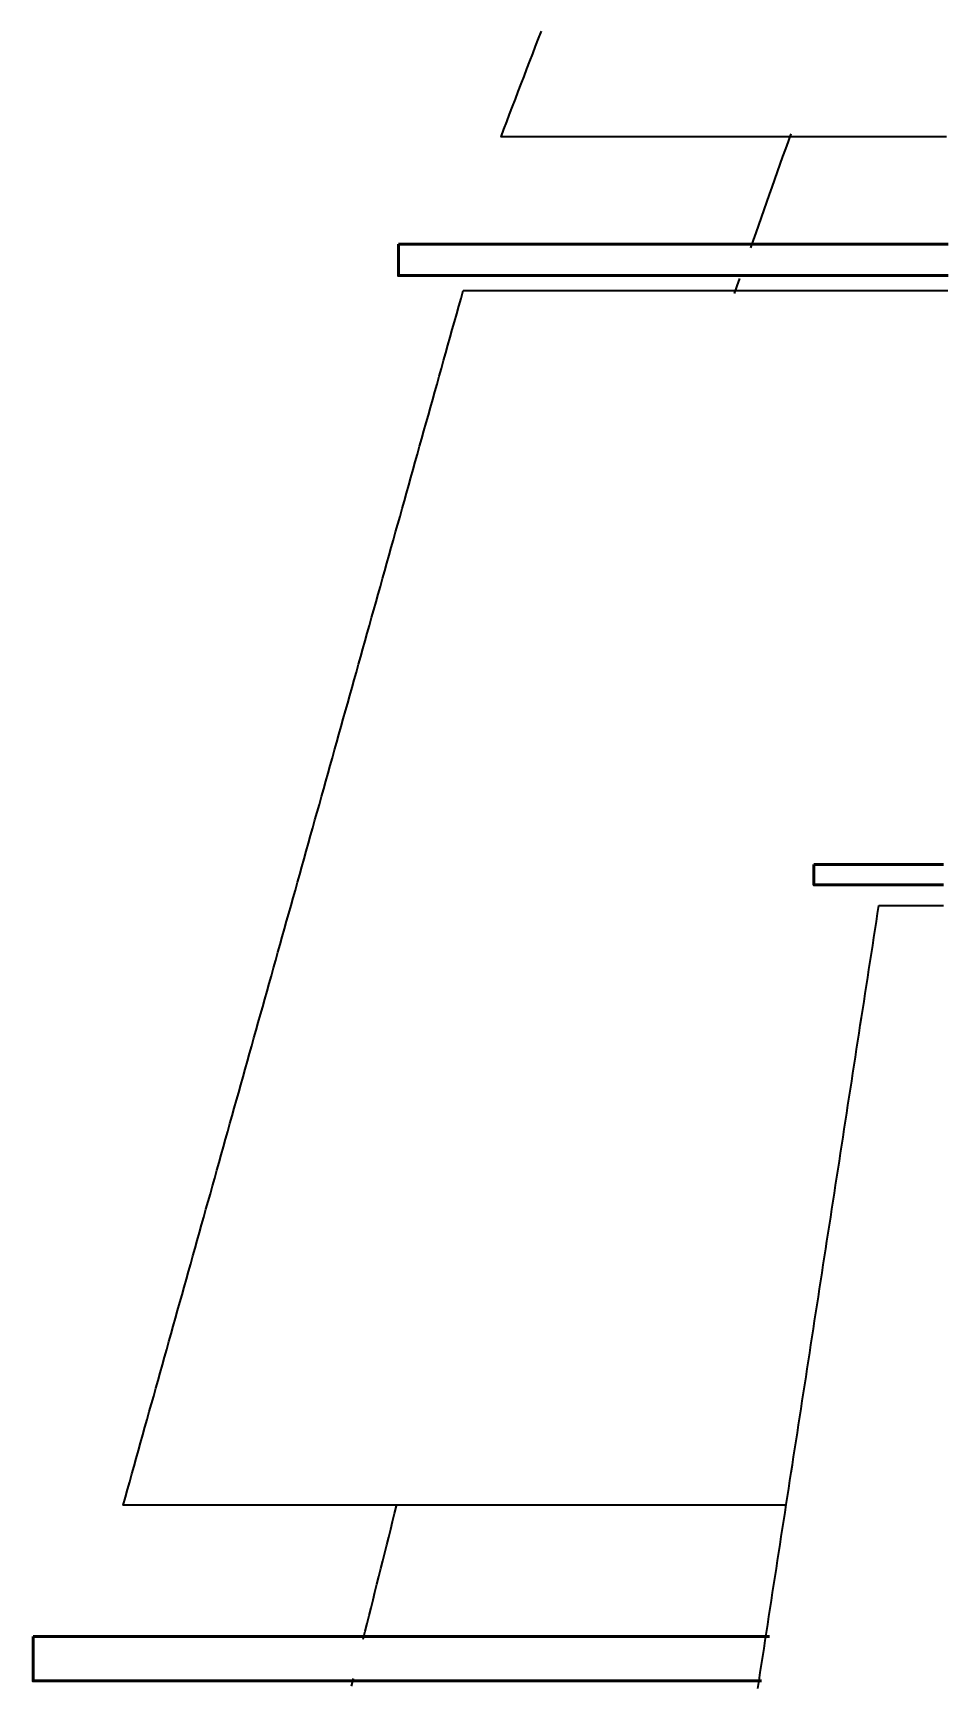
# Model space of a CAD drawing. Header units: millimetres. Extents: x 0 to 89100, y 0 to 63000.
# Drawn here: x 29472 to 35390, y 33711 to 44475 of the extents above; entities that cross this region are included whole.
import ezdxf

# ---------------------------------------------------------------- set-up
doc = ezdxf.new("R2010")
doc.units = ezdxf.units.MM
doc.header["$LTSCALE"] = 150
doc.layers.add('外形', color=7, linetype='Continuous', lineweight=50)
doc.layers.add('帆', color=30, linetype='Continuous', lineweight=35)

msp = doc.modelspace()

# ---------------------------------------------------------------- linework, layer by layer
at = {"layer": '外形'}
for points in [[(31847.9, 43102), (31900.4, 43102), (31953, 43102), (32005.6, 43102), (32058.2, 43102), (32110.7, 43102), (32163.3, 43102), (32215.9, 43102), (32268.5, 43102), (32321.1, 43102), (32373.6, 43102), (32426.2, 43102), (32478.8, 43102), (32531.4, 43102), (32583.9, 43102), (32636.5, 43102), (32689.1, 43102), (32741.7, 43102), (32794.3, 43102), (32846.8, 43102), (32899.4, 43102), (32952, 43102), (33004.6, 43102), (33057.1, 43102), (33109.7, 43102), (33162.3, 43102), (33214.9, 43102), (33267.5, 43102), (33320, 43102), (33372.6, 43102), (33425.2, 43102), (33477.8, 43102), (33530.4, 43102), (33582.9, 43102), (33635.5, 43102), (33688.1, 43102), (33740.7, 43102), (33793.2, 43102), (33845.8, 43102), (33898.4, 43102), (33951, 43102), (34003.6, 43102), (34056.1, 43102), (34108.7, 43102), (34161.3, 43102), (34213.9, 43102), (34266.4, 43102), (34319, 43102), (34371.6, 43102), (34424.2, 43102), (34476.8, 43102), (34529.3, 43102), (34581.9, 43102), (34634.5, 43102), (34687.1, 43102), (34739.6, 43102), (34792.2, 43102), (34844.8, 43102), (34897.4, 43102), (34950, 43102), (35002.5, 43102), (35055.1, 43102), (35107.7, 43102), (35160.3, 43102), (35212.9, 43102), (35265.4, 43102), (35318, 43102), (35370.6, 43102), (35423.2, 43102)], [(35423.2, 42898), (35370.6, 42898), (35318, 42898), (35265.4, 42898), (35212.9, 42898), (35160.3, 42898), (35107.7, 42898), (35055.1, 42898), (35002.5, 42898), (34950, 42898), (34897.4, 42898), (34844.8, 42898), (34792.2, 42898), (34739.6, 42898), (34687.1, 42898), (34634.5, 42898), (34581.9, 42898), (34529.3, 42898), (34476.8, 42898), (34424.2, 42898), (34371.6, 42898), (34319, 42898), (34266.4, 42898), (34213.9, 42898), (34161.3, 42898), (34108.7, 42898), (34056.1, 42898), (34003.6, 42898), (33951, 42898), (33898.4, 42898), (33845.8, 42898), (33793.2, 42898), (33740.7, 42898), (33688.1, 42898), (33635.5, 42898), (33582.9, 42898), (33530.4, 42898), (33477.8, 42898), (33425.2, 42898), (33372.6, 42898), (33320, 42898), (33267.5, 42898), (33214.9, 42898), (33162.3, 42898), (33109.7, 42898), (33057.1, 42898), (33004.6, 42898), (32952, 42898), (32899.4, 42898), (32846.8, 42898), (32794.3, 42898), (32741.7, 42898), (32689.1, 42898), (32636.5, 42898), (32583.9, 42898), (32531.4, 42898), (32478.8, 42898), (32426.2, 42898), (32373.6, 42898), (32321.1, 42898), (32268.5, 42898), (32215.9, 42898), (32163.3, 42898), (32110.7, 42898), (32058.2, 42898), (32005.6, 42898), (31953, 42898), (31900.4, 42898), (31847.9, 42898), (31847.9, 42966), (31847.9, 43034), (31847.9, 43102)], [(34551.1, 39066), (34603.7, 39066), (34656.4, 39066), (34709, 39066), (34761.7, 39066), (34814.4, 39066), (34867, 39066), (34919.7, 39066), (34972.3, 39066), (35025, 39066), (35077.7, 39066), (35130.3, 39066), (35183, 39066), (35235.6, 39066), (35288.3, 39066), (35340.9, 39066), (35393.6, 39066)], [(35393.6, 38934), (35340.9, 38934), (35288.3, 38934), (35235.6, 38934), (35183, 38934), (35130.3, 38934), (35077.7, 38934), (35025, 38934), (34972.3, 38934), (34919.7, 38934), (34867, 38934), (34814.4, 38934), (34761.7, 38934), (34709, 38934), (34656.4, 38934), (34603.7, 38934), (34551.1, 38934), (34551.1, 39000), (34551.1, 39066)], [(29472.3, 34044), (29525, 34044), (29577.6, 34044), (29630.2, 34044), (29682.9, 34044), (29735.5, 34044), (29788.2, 34044), (29840.8, 34044), (29893.4, 34044), (29946.1, 34044), (29998.7, 34044), (30051.4, 34044), (30104, 34044), (30156.6, 34044), (30209.3, 34044), (30261.9, 34044), (30314.6, 34044), (30367.2, 34044), (30419.8, 34044), (30472.5, 34044), (30525.1, 34044), (30577.8, 34044), (30630.4, 34044), (30683, 34044), (30735.7, 34044), (30788.3, 34044), (30841, 34044), (30893.6, 34044), (30946.2, 34044), (30998.9, 34044), (31051.5, 34044), (31104.2, 34044), (31156.8, 34044), (31209.4, 34044), (31262.1, 34044), (31314.7, 34044), (31367.4, 34044), (31420, 34044), (31472.7, 34044), (31525.3, 34044), (31577.9, 34044), (31630.6, 34044), (31683.2, 34044), (31735.9, 34044), (31788.5, 34044), (31841.1, 34044), (31893.8, 34044), (31946.4, 34044), (31999.1, 34044), (32051.7, 34044), (32104.3, 34044), (32157, 34044), (32209.6, 34044), (32262.3, 34044), (32314.9, 34044), (32367.5, 34044), (32420.2, 34044), (32472.8, 34044), (32525.5, 34044), (32578.1, 34044), (32630.7, 34044), (32683.4, 34044), (32736, 34044), (32788.7, 34044), (32841.3, 34044), (32893.9, 34044), (32946.6, 34044), (32999.2, 34044), (33051.9, 34044), (33104.5, 34044), (33157.2, 34044), (33209.8, 34044), (33262.4, 34044), (33315.1, 34044), (33367.7, 34044), (33420.4, 34044), (33473, 34044), (33525.6, 34044), (33578.3, 34044), (33630.9, 34044), (33683.6, 34044), (33736.2, 34044), (33788.8, 34044), (33841.5, 34044), (33894.1, 34044), (33946.8, 34044), (33999.4, 34044), (34052, 34044), (34104.7, 34044), (34157.3, 34044), (34210, 34044), (34262.6, 34044)], [(34210, 33756), (34157.3, 33756), (34104.7, 33756), (34052, 33756), (33999.4, 33756), (33946.8, 33756), (33894.1, 33756), (33841.5, 33756), (33788.8, 33756), (33736.2, 33756), (33683.6, 33756), (33630.9, 33756), (33578.3, 33756), (33525.6, 33756), (33473, 33756), (33420.4, 33756), (33367.7, 33756), (33315.1, 33756), (33262.4, 33756), (33209.8, 33756), (33157.2, 33756), (33104.5, 33756), (33051.9, 33756), (32999.2, 33756), (32946.6, 33756), (32893.9, 33756), (32841.3, 33756), (32788.7, 33756), (32736, 33756), (32683.4, 33756), (32630.7, 33756), (32578.1, 33756), (32525.5, 33756), (32472.8, 33756), (32420.2, 33756), (32367.5, 33756), (32314.9, 33756), (32262.3, 33756), (32209.6, 33756), (32157, 33756), (32104.3, 33756), (32051.7, 33756), (31999.1, 33756), (31946.4, 33756), (31893.8, 33756), (31841.1, 33756), (31788.5, 33756), (31735.9, 33756), (31683.2, 33756), (31630.6, 33756), (31577.9, 33756), (31525.3, 33756), (31472.7, 33756), (31420, 33756), (31367.4, 33756), (31314.7, 33756), (31262.1, 33756), (31209.4, 33756), (31156.8, 33756), (31104.2, 33756), (31051.5, 33756), (30998.9, 33756), (30946.2, 33756), (30893.6, 33756), (30841, 33756), (30788.3, 33756), (30735.7, 33756), (30683, 33756), (30630.4, 33756), (30577.8, 33756), (30525.1, 33756), (30472.5, 33756), (30419.8, 33756), (30367.2, 33756), (30314.6, 33756), (30261.9, 33756), (30209.3, 33756), (30156.6, 33756), (30104, 33756), (30051.4, 33756), (29998.7, 33756), (29946.1, 33756), (29893.4, 33756), (29840.8, 33756), (29788.2, 33756), (29735.5, 33756), (29682.9, 33756), (29630.2, 33756), (29577.6, 33756), (29525, 33756), (29472.3, 33756), (29472.3, 33813.6), (29472.3, 33871.2), (29472.3, 33928.8), (29472.3, 33986.4), (29472.3, 34044)]]:
    msp.add_lwpolyline(points, dxfattribs=at)
at = {"layer": '帆'}
for points in [[(35413.4, 43800), (35360.8, 43800), (35308.1, 43800), (35255.4, 43800), (35202.7, 43800), (35150, 43800), (35097.3, 43800), (35044.6, 43800), (34991.9, 43800), (34939.2, 43800), (34886.5, 43800), (34833.9, 43800), (34781.2, 43800), (34728.5, 43800), (34675.8, 43800), (34623.1, 43800), (34570.4, 43800), (34517.7, 43800), (34465, 43800), (34412.3, 43800), (34359.7, 43800), (34307, 43800), (34254.3, 43800), (34201.6, 43800), (34148.9, 43800), (34096.2, 43800), (34043.5, 43800), (33990.8, 43800), (33938.1, 43800), (33885.5, 43800), (33832.8, 43800), (33780.1, 43800), (33727.4, 43800), (33674.7, 43800), (33622, 43800), (33569.3, 43800), (33516.6, 43800), (33463.9, 43800), (33411.3, 43800), (33358.6, 43800), (33305.9, 43800), (33253.2, 43800), (33200.5, 43800), (33147.8, 43800), (33095.1, 43800), (33042.4, 43800), (32989.7, 43800), (32937, 43800), (32884.4, 43800), (32831.7, 43800), (32779, 43800), (32726.3, 43800), (32673.6, 43800), (32620.9, 43800), (32568.2, 43800), (32515.5, 43800), (32534.3, 43849.2), (32553, 43898.3), (32571.8, 43947.5), (32590.5, 43996.6), (32609.3, 44045.8), (32628, 44094.9), (32646.7, 44144.1), (32665.5, 44193.2), (32684.2, 44242.4), (32703, 44291.5), (32721.7, 44340.7), (32740.5, 44389.8), (32759.2, 44439), (32777.9, 44488.1)], [(34139.5, 43077.7), (34157, 43127.2), (34174.5, 43176.7), (34192, 43226.2), (34209.5, 43275.7), (34227, 43325.2), (34244.5, 43374.8), (34262, 43424.3), (34279.5, 43473.8), (34297, 43523.3), (34314.5, 43572.8), (34332, 43622.3), (34349.5, 43671.8), (34367, 43721.4), (34384.5, 43770.9), (34402, 43820.4)], [(34034.5, 42780.6), (34052, 42830.1), (34069.5, 42879.6)], [(34368, 34900), (34315.4, 34900), (34262.9, 34900), (34210.3, 34900), (34157.8, 34900), (34105.2, 34900), (34052.6, 34900), (34000.1, 34900), (33947.5, 34900), (33895, 34900), (33842.4, 34900), (33789.8, 34900), (33737.3, 34900), (33684.7, 34900), (33632.2, 34900), (33579.6, 34900), (33527, 34900), (33474.5, 34900), (33421.9, 34900), (33369.4, 34900), (33316.8, 34900), (33264.2, 34900), (33211.7, 34900), (33159.1, 34900), (33106.6, 34900), (33054, 34900), (33001.4, 34900), (32948.9, 34900), (32896.3, 34900), (32843.8, 34900), (32791.2, 34900), (32738.6, 34900), (32686.1, 34900), (32633.5, 34900), (32581, 34900), (32528.4, 34900), (32475.8, 34900), (32423.3, 34900), (32370.7, 34900), (32318.2, 34900), (32265.6, 34900), (32213, 34900), (32160.5, 34900), (32107.9, 34900), (32055.4, 34900), (32002.8, 34900), (31950.2, 34900), (31897.7, 34900), (31845.1, 34900), (31792.6, 34900), (31740, 34900), (31687.4, 34900), (31634.9, 34900), (31582.3, 34900), (31529.8, 34900), (31477.2, 34900), (31424.6, 34900), (31372.1, 34900), (31319.5, 34900), (31267, 34900), (31214.4, 34900), (31161.8, 34900), (31109.3, 34900), (31056.7, 34900), (31004.2, 34900), (30951.6, 34900), (30899, 34900), (30846.5, 34900), (30793.9, 34900), (30741.4, 34900), (30688.8, 34900), (30636.2, 34900), (30583.7, 34900), (30531.1, 34900), (30478.6, 34900), (30426, 34900), (30373.4, 34900), (30320.9, 34900), (30268.3, 34900), (30215.8, 34900), (30163.2, 34900), (30110.6, 34900), (30058.1, 34900), (30072.3, 34950.6), (30086.4, 35001.3), (30100.6, 35051.9), (30114.8, 35102.6), (30129, 35153.2), (30143.1, 35203.8), (30157.3, 35254.5), (30171.5, 35305.1), (30185.7, 35355.8), (30199.9, 35406.4), (30214, 35457.1), (30228.2, 35507.7), (30242.4, 35558.3), (30256.6, 35609), (30270.7, 35659.6), (30284.9, 35710.3), (30299.1, 35760.9), (30313.3, 35811.5), (30327.5, 35862.2), (30341.6, 35912.8), (30355.8, 35963.5), (30370, 36014.1), (30384.2, 36064.7), (30398.3, 36115.4), (30412.5, 36166), (30426.7, 36216.7), (30440.9, 36267.3), (30455.1, 36317.9), (30469.2, 36368.6), (30483.4, 36419.2), (30497.6, 36469.9), (30511.8, 36520.5), (30525.9, 36571.2), (30540.1, 36621.8), (30554.3, 36672.4), (30568.5, 36723.1), (30582.7, 36773.7), (30596.8, 36824.4), (30611, 36875), (30625.2, 36925.6), (30639.4, 36976.3), (30653.5, 37026.9), (30667.7, 37077.6), (30681.9, 37128.2), (30696.1, 37178.8), (30710.3, 37229.5), (30724.4, 37280.1), (30738.6, 37330.8), (30752.8, 37381.4), (30767, 37432.1), (30781.1, 37482.7), (30795.3, 37533.3), (30809.5, 37584), (30823.7, 37634.6), (30837.8, 37685.3), (30852, 37735.9), (30866.2, 37786.5), (30880.4, 37837.2), (30894.6, 37887.8), (30908.7, 37938.5), (30922.9, 37989.1), (30937.1, 38039.7), (30951.3, 38090.4), (30965.4, 38141), (30979.6, 38191.7), (30993.8, 38242.3), (31008, 38292.9), (31022.2, 38343.6), (31036.3, 38394.2), (31050.5, 38444.9), (31064.7, 38495.5), (31078.9, 38546.2), (31093, 38596.8), (31107.2, 38647.4), (31121.4, 38698.1), (31135.6, 38748.7), (31149.8, 38799.4), (31163.9, 38850), (31178.1, 38900.6), (31192.3, 38951.3), (31206.5, 39001.9), (31220.6, 39052.6), (31234.8, 39103.2), (31249, 39153.8), (31263.2, 39204.5), (31277.4, 39255.1), (31291.5, 39305.8), (31305.7, 39356.4), (31319.9, 39407.1), (31334.1, 39457.7), (31348.2, 39508.3), (31362.4, 39559), (31376.6, 39609.6), (31390.8, 39660.3), (31405, 39710.9), (31419.1, 39761.5), (31433.3, 39812.2), (31447.5, 39862.8), (31461.7, 39913.5), (31475.8, 39964.1), (31490, 40014.7), (31504.2, 40065.4), (31518.4, 40116), (31532.6, 40166.7), (31546.7, 40217.3), (31560.9, 40267.9), (31575.1, 40318.6), (31589.3, 40369.2), (31603.4, 40419.9), (31617.6, 40470.5), (31631.8, 40521.2), (31646, 40571.8), (31660.2, 40622.4), (31674.3, 40673.1), (31688.5, 40723.7), (31702.7, 40774.4), (31716.9, 40825), (31731, 40875.6), (31745.2, 40926.3), (31759.4, 40976.9), (31773.6, 41027.6), (31787.8, 41078.2), (31801.9, 41128.8), (31816.1, 41179.5), (31830.3, 41230.1), (31844.5, 41280.8), (31858.6, 41331.4), (31872.8, 41382.1), (31887, 41432.7), (31901.2, 41483.3), (31915.3, 41534), (31929.5, 41584.6), (31943.7, 41635.3), (31957.9, 41685.9), (31972.1, 41736.5), (31986.2, 41787.2), (32000.4, 41837.8), (32014.6, 41888.5), (32028.8, 41939.1), (32042.9, 41989.7), (32057.1, 42040.4), (32071.3, 42091), (32085.5, 42141.7), (32099.7, 42192.3), (32113.8, 42242.9), (32128, 42293.6), (32142.2, 42344.2), (32156.4, 42394.9), (32170.5, 42445.5), (32184.7, 42496.2), (32198.9, 42546.8), (32213.1, 42597.4), (32227.3, 42648.1), (32241.4, 42698.7), (32255.6, 42749.4), (32269.8, 42800)], [(32269.8, 42800), (32322.3, 42800), (32374.8, 42800), (32427.4, 42800), (32479.9, 42800), (32532.4, 42800), (32584.9, 42800), (32637.4, 42800), (32689.9, 42800), (32742.5, 42800), (32795, 42800), (32847.5, 42800), (32900, 42800), (32952.5, 42800), (33005.1, 42800), (33057.6, 42800), (33110.1, 42800), (33162.6, 42800), (33215.1, 42800), (33267.7, 42800), (33320.2, 42800), (33372.7, 42800), (33425.2, 42800), (33477.7, 42800), (33530.3, 42800), (33582.8, 42800), (33635.3, 42800), (33687.8, 42800), (33740.3, 42800), (33792.9, 42800), (33845.4, 42800), (33897.9, 42800), (33950.4, 42800), (34002.9, 42800), (34055.5, 42800), (34108, 42800), (34160.5, 42800), (34213, 42800), (34265.5, 42800), (34318.1, 42800), (34370.6, 42800), (34423.1, 42800), (34475.6, 42800), (34528.1, 42800), (34580.7, 42800), (34633.2, 42800), (34685.7, 42800), (34738.2, 42800), (34790.7, 42800), (34843.3, 42800), (34895.8, 42800), (34948.3, 42800), (35000.8, 42800), (35053.3, 42800), (35105.9, 42800), (35158.4, 42800), (35210.9, 42800), (35263.4, 42800), (35315.9, 42800), (35368.5, 42800), (35421, 42800)], [(34186, 33707.8), (34194, 33759.8), (34202, 33811.8), (34210.1, 33863.7), (34218.1, 33915.7), (34226.1, 33967.6), (34234.1, 34019.6), (34242.2, 34071.6), (34250.2, 34123.5), (34258.2, 34175.5), (34266.3, 34227.5), (34274.3, 34279.4), (34282.3, 34331.4), (34290.4, 34383.3), (34298.4, 34435.3), (34306.4, 34487.3), (34314.5, 34539.2), (34322.5, 34591.2), (34330.5, 34643.1), (34338.6, 34695.1), (34346.6, 34747.1), (34354.6, 34799), (34362.6, 34851), (34370.7, 34902.9), (34378.7, 34954.9), (34386.7, 35006.9), (34394.8, 35058.8), (34402.8, 35110.8), (34410.8, 35162.7), (34418.9, 35214.7), (34426.9, 35266.7), (34434.9, 35318.6), (34443, 35370.6), (34451, 35422.5), (34459, 35474.5), (34467, 35526.5), (34475.1, 35578.4), (34483.1, 35630.4), (34491.1, 35682.4), (34499.2, 35734.3), (34507.2, 35786.3), (34515.2, 35838.2), (34523.3, 35890.2), (34531.3, 35942.2), (34539.3, 35994.1), (34547.4, 36046.1), (34555.4, 36098), (34563.4, 36150), (34571.4, 36202), (34579.5, 36253.9), (34587.5, 36305.9), (34595.5, 36357.8), (34603.6, 36409.8), (34611.6, 36461.8), (34619.6, 36513.7), (34627.7, 36565.7), (34635.7, 36617.6), (34643.7, 36669.6), (34651.8, 36721.6), (34659.8, 36773.5), (34667.8, 36825.5), (34675.8, 36877.5), (34683.9, 36929.4), (34691.9, 36981.4), (34699.9, 37033.3), (34708, 37085.3), (34716, 37137.3), (34724, 37189.2), (34732.1, 37241.2), (34740.1, 37293.1), (34748.1, 37345.1), (34756.2, 37397.1), (34764.2, 37449), (34772.2, 37501), (34780.3, 37552.9), (34788.3, 37604.9), (34796.3, 37656.9), (34804.3, 37708.8), (34812.4, 37760.8), (34820.4, 37812.7), (34828.4, 37864.7), (34836.5, 37916.7), (34844.5, 37968.6), (34852.5, 38020.6), (34860.6, 38072.5), (34868.6, 38124.5), (34876.6, 38176.5), (34884.7, 38228.4), (34892.7, 38280.4), (34900.7, 38332.4), (34908.7, 38384.3), (34916.8, 38436.3), (34924.8, 38488.2), (34932.8, 38540.2), (34940.9, 38592.2), (34948.9, 38644.1), (34956.9, 38696.1), (34965, 38748), (34973, 38800)], [(34973, 38800), (35025.5, 38800), (35078.1, 38800), (35130.6, 38800), (35183.2, 38800), (35235.7, 38800), (35288.3, 38800), (35340.8, 38800), (35393.4, 38800)], [(31619.1, 34027.7), (31631.9, 34078.7), (31644.7, 34129.8), (31657.5, 34180.9), (31670.2, 34231.9), (31683, 34283), (31695.8, 34334), (31708.6, 34385.1), (31721.4, 34436.2), (31734.1, 34487.2), (31746.9, 34538.3), (31759.7, 34589.4), (31772.5, 34640.4), (31785.3, 34691.5), (31798.1, 34742.6), (31810.8, 34793.6), (31823.6, 34844.7), (31836.4, 34895.7)], [(31542.4, 33721.3), (31555.2, 33772.3)]]:
    msp.add_lwpolyline(points, dxfattribs=at)

doc.saveas('drawing.dxf')
